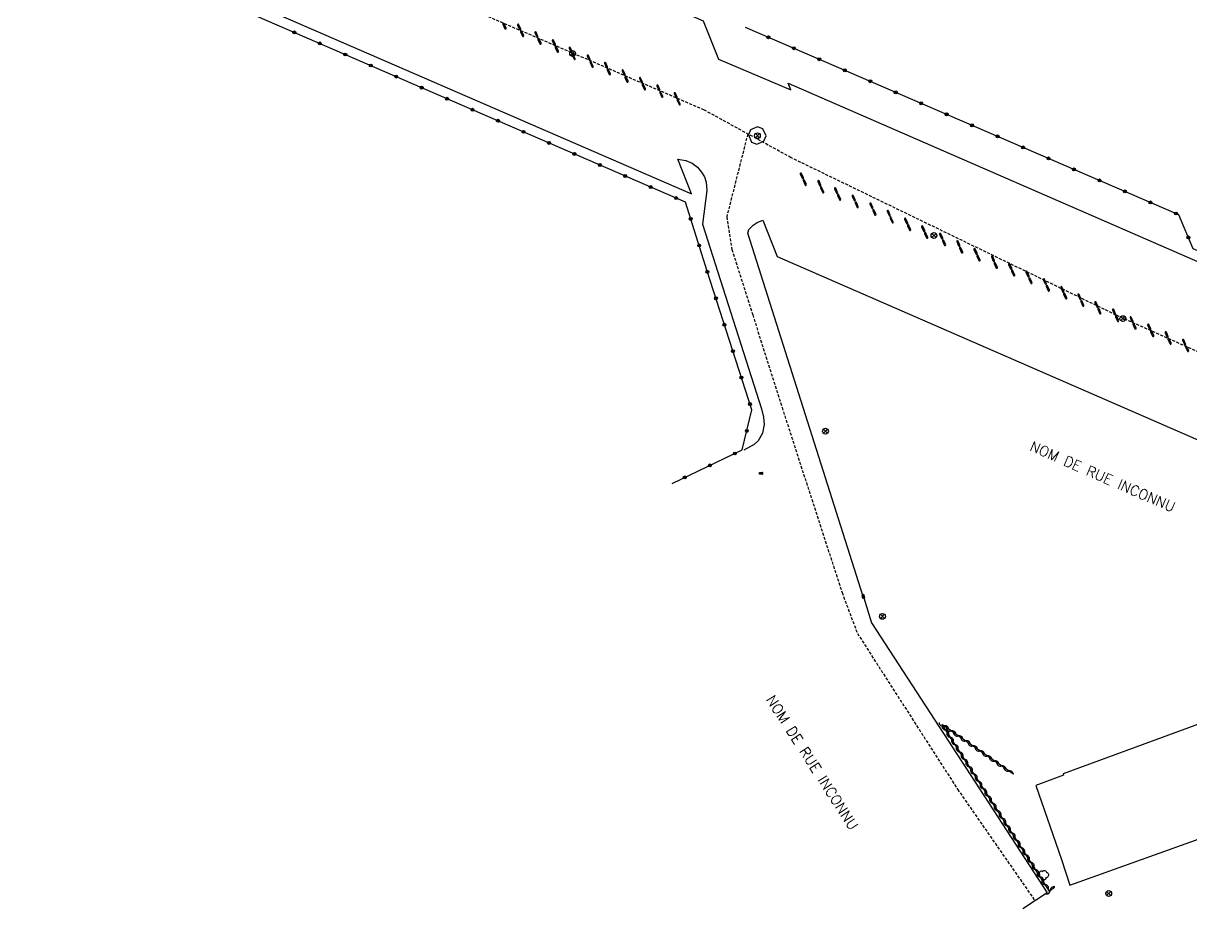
# Model space of a CAD drawing. Header units: millimetres. Extents: x 79999 to 81000, y 145000 to 146000.
# Drawn here: x 80201.1 to 80400.9, y 145370.7 to 145523.8 of the extents above; entities that cross this region are included whole.
import ezdxf
from ezdxf.enums import TextEntityAlignment as Align

# ---------------------------------------------------------------- set-up
doc = ezdxf.new("R2010")
doc.units = ezdxf.units.MM
doc.linetypes.add('DASHED', pattern=[0.75, 0.5, -0.25])
doc.layers.get('0').update_dxf_attribs({"linetype": 'CONTINUOUS'})
for name, color, linetype in [('W0001', 6, 'DASHED'), ('W0008', 7, 'CONTINUOUS'), ('W0100', 7, 'CONTINUOUS'), ('W0105', 7, 'CONTINUOUS'), ('W0300', 7, 'CONTINUOUS'), ('W0310', 3, 'CONTINUOUS'), ('W0322', 7, 'CONTINUOUS'), ('W0400', 7, 'CONTINUOUS'), ('W0469', 7, 'CONTINUOUS'), ('W0989', 7, 'CONTINUOUS')]:
    doc.layers.add(name, color=color, linetype=linetype)
doc.styles.get("Standard").update_dxf_attribs({"font": 'romans.shx', "width": 0.85})

# ---------------------------------------------------------------- blocks, each defined once
blk = doc.blocks.new('T469')
at = {"color": 0, "linetype": 'Continuous', "flags": 128}
for points in [[(-0.35, 0.35), (0.35, -0.35)], [(-0.35, -0.35), (0.35, 0.35)]]:
    blk.add_lwpolyline(points, dxfattribs=at)
at = {"color": 0, "linetype": 'Continuous'}
blk.add_circle((0, 0), 0.5, dxfattribs=at)
blk = doc.blocks.new('T400')
for p, q in [((-0.15, 0.3), (0.15, 0.3)), ((-0.15, -0.25), (-0.15, 0.3)), ((-0.15, 0.15), (0.15, 0.15)), ((-0.15, 0), (0.15, 0)), ((0.15, 0.3), (0.15, -0.25)), ((-0.15, -0.15), (0.15, -0.15)), ((-0.15, -0.25), (-0.15, -0.3)), ((-0.15, -0.3), (0.15, -0.3)), ((0.15, -0.3), (0.15, -0.25))]:
    blk.add_line(p, q)
blk = doc.blocks.new('T300')
for p, q in [((-0.8, 0.51), (-0.86, 0.34)), ((-0.86, 0.34), (-0.86, 0.17)), ((-0.86, 0.17), (-0.74, 0.06)), ((-0.69, 0.63), (-0.8, 0.51)), ((-0.8, -0.06), (-0.74, 0.06)), ((-0.74, 0.06), (-0.69, 0.11)), ((-0.57, 0.69), (-0.69, 0.63)), ((-0.46, 0.69), (-0.57, 0.69)), ((-0.29, 0.63), (-0.46, 0.69)), ((-0.29, 0.63), (-0.17, 0.74)), ((-0.23, 0.57), (-0.29, 0.63)), ((-0.17, 0.74), (-0.06, 0.8)), ((-0.06, 0.8), (0.06, 0.8)), ((0.06, 0.8), (0.23, 0.74)), ((0.23, 0.74), (0.34, 0.63)), ((0.34, 0.63), (0.4, 0.51)), ((0.46, 0.46), (0.34, 0.46)), ((0.4, 0.51), (0.4, 0.46)), ((0.57, 0.4), (0.46, 0.46)), ((0.57, 0.4), (0.69, 0.29)), ((0.69, 0.29), (0.74, 0.17)), ((0.74, 0.06), (0.69, -0.17)), ((0.74, 0.17), (0.74, 0.06)), ((-0.8, -0.17), (-0.8, -0.06)), ((-0.8, -0.23), (-0.8, -0.17)), ((-0.74, -0.34), (-0.8, -0.23)), ((-0.69, -0.4), (-0.74, -0.34)), ((-0.51, -0.46), (-0.69, -0.4)), ((-0.4, -0.46), (-0.51, -0.46)), ((-0.4, -0.46), (-0.34, -0.46)), ((-0.34, -0.46), (-0.34, -0.4)), ((-0.34, -0.51), (-0.34, -0.46)), ((-0.29, -0.63), (-0.34, -0.51)), ((-0.17, -0.74), (-0.29, -0.63)), ((-0.06, -0.8), (-0.17, -0.74)), ((0.06, -0.8), (-0.06, -0.8)), ((0.17, -0.74), (0.06, -0.8)), ((0.23, -0.69), (0.17, -0.74)), ((0.29, -0.46), (0.23, -0.46)), ((0.29, -0.63), (0.23, -0.69)), ((0.46, -0.4), (0.29, -0.46)), ((0.34, -0.51), (0.29, -0.63)), ((0.34, -0.51), (0.34, -0.46)), ((0.57, -0.34), (0.46, -0.4)), ((0.63, -0.29), (0.57, -0.34)), ((0.69, -0.17), (0.63, -0.29))]:
    blk.add_line(p, q)
blk = doc.blocks.new('t322o')
at = {"color": 0, "linetype": 'Continuous'}
for radius in [0.25, 0.15]:
    blk.add_circle((0, 0), radius, dxfattribs=at)
blk = doc.blocks.new('t310o')
at = {"color": 0, "linetype": 'Continuous'}
for centre, start, end in [((-0.5, 0.38), 216.8699, 323.1304), ((0.5, -0.37), 36.8699, 143.1303)]:
    blk.add_arc(centre, 0.625, start, end, dxfattribs=at)

msp = doc.modelspace()

# ---------------------------------------------------------------- linework, layer by layer
at = {"layer": 'W0001'}
for points in [[(80583.26, 145392.92), (80583.26, 145392.92), (80583.26, 145392.92), (80583.26, 145392.92), (80583.26, 145392.92), (80569.83, 145400.56), (80559.01, 145407.58), (80540.13, 145413.67), (80489.31, 145428.45), (80388.2, 145473.86), (80332.56, 145500.79), (80317.7, 145508.95), (80228.7, 145547.39), (80105.22, 145601.15), (80084.51, 145612.85), (80072.71, 145606.87), (80066.25, 145594.92), (80062.64, 145587.03), (80059.51, 145579.07), (80054.44, 145574.09), (80043.87, 145567.11), (80034.71, 145563.96)], [(80325.13, 145504.87), (80321.53, 145490.68), (80322.42, 145485.09), (80325.98, 145473.9), (80331, 145458.04), (80341.27, 145426.38), (80343.9, 145419.38), (80361.05, 145392.71), (80374.3, 145373.62)]]:
    msp.add_lwpolyline(points, dxfattribs=at)
at = {"layer": 'W0008'}
for points in [[(80029.34, 145576.03), (80040.72, 145573.89), (80041.07, 145572.8), (80043.05, 145573.25), (80047.5, 145575.52), (80050.85, 145577.73), (80054.11, 145580.04), (80054.93, 145581.37), (80055.68, 145582.84), (80057.29, 145586.28), (80066.24, 145605.66), (80076.41, 145629.01), (80088.73, 145623.62), (80234.33, 145560.3), (80317.49, 145524.21), (80320.11, 145517.65), (80332.51, 145512.42), (80332.06, 145513.56), (80487.15, 145446.02), (80491.39, 145435.34), (80529.94, 145423.19)], [(80087.42, 145593.57), (80215.81, 145537.88), (80315.53, 145494.61), (80313.19, 145500.54), (80314.55, 145500.32), (80315.59, 145499.86), (80316.55, 145499.18), (80317.24, 145498.34), (80317.71, 145497.54), (80318.03, 145496.58), (80318.11, 145495.2), (80317.4, 145489.41), (80327.47, 145457.82), (80327.85, 145456.39), (80327.97, 145455.11), (80327.65, 145453.63), (80326.92, 145452.33), (80326.24, 145451.7), (80324.46, 145450.74)], [(80344.91, 145425.7), (80325.17, 145487.9), (80325.34, 145488.5), (80326.06, 145489.26), (80326.74, 145489.71), (80327.74, 145490.09), (80330.16, 145483.88), (80476.02, 145420.35), (80481.62, 145421.12), (80482.43, 145423.03), (80527.72, 145409.22)], [(80344.99, 145425.45), (80346.33, 145421.22), (80376.38, 145375), (80372.23, 145372.24)]]:
    msp.add_lwpolyline(points, dxfattribs=at)
at = {"layer": 'W0100'}
msp.add_lwpolyline([(80547.09, 145393.2), (80424.22, 145414.89), (80421.67, 145400.43), (80403.65, 145403.45), (80403.38, 145404.23), (80379.1, 145395.35), (80379.18, 145395.12), (80374.45, 145393.36), (80378.85, 145380.7)], dxfattribs=at)
at = {"layer": 'W0100', "flags": 128}
msp.add_lwpolyline([(80378.85, 145380.7), (80380.29, 145376.28), (80404, 145384.82), (80411.34, 145383.53), (80418.54, 145382.27), (80424.97, 145381.23), (80443.12, 145378), (80473.33, 145372.71), (80497.58, 145368.45), (80546.38, 145359.94), (80552.07, 145392.39), (80547.15, 145393.25)], dxfattribs=at)
at = {"layer": 'W0105'}
for points in [[(80283.42, 145523.71), (80283.38, 145523.76), (80283.32, 145523.77), (80283.26, 145523.75), (80283.21, 145523.68), (80283.21, 145523.62), (80283.56, 145522.86), (80283.61, 145522.82), (80283.66, 145522.81), (80283.72, 145522.82), (80283.76, 145522.86), (80283.76, 145522.95), (80283.42, 145523.69)], [(80286.07, 145522.73), (80286.1, 145522.69), (80286.17, 145522.67), (80286.22, 145522.69), (80286.26, 145522.74), (80286.27, 145522.79), (80286.26, 145522.85), (80285.95, 145523.56), (80285.89, 145523.62), (80285.81, 145523.62), (80285.74, 145523.58), (80285.73, 145523.48), (80286.05, 145522.75)], [(80286.44, 145522.42), (80286.4, 145522.47), (80286.34, 145522.49), (80286.28, 145522.47), (80286.23, 145522.4), (80286.23, 145522.34), (80286.58, 145521.57), (80286.62, 145521.53), (80286.68, 145521.52), (80286.74, 145521.54), (80286.77, 145521.57), (80286.78, 145521.66), (80286.44, 145522.4)], [(80289.03, 145521.44), (80289.07, 145521.4), (80289.13, 145521.38), (80289.18, 145521.4), (80289.22, 145521.45), (80289.23, 145521.5), (80289.22, 145521.56), (80288.91, 145522.27), (80288.85, 145522.33), (80288.77, 145522.33), (80288.7, 145522.29), (80288.69, 145522.19), (80289.01, 145521.46)], [(80289.4, 145521.13), (80289.36, 145521.18), (80289.3, 145521.2), (80289.24, 145521.18), (80289.19, 145521.11), (80289.19, 145521.05), (80289.54, 145520.28), (80289.59, 145520.24), (80289.64, 145520.23), (80289.7, 145520.25), (80289.74, 145520.28), (80289.74, 145520.37), (80289.4, 145521.11)], [(80292.01, 145520.06), (80292.04, 145520.02), (80292.11, 145520.01), (80292.16, 145520.02), (80292.2, 145520.08), (80292.21, 145520.12), (80292.2, 145520.18), (80291.89, 145520.89), (80291.82, 145520.95), (80291.75, 145520.96), (80291.67, 145520.92), (80291.67, 145520.81), (80291.99, 145520.09)], [(80292.38, 145519.76), (80292.34, 145519.81), (80292.28, 145519.82), (80292.22, 145519.8), (80292.17, 145519.73), (80292.17, 145519.67), (80292.51, 145518.9), (80292.56, 145518.87), (80292.62, 145518.85), (80292.68, 145518.87), (80292.71, 145518.91), (80292.72, 145519), (80292.38, 145519.74)], [(80294.9, 145518.79), (80294.93, 145518.75), (80295, 145518.73), (80295.05, 145518.75), (80295.09, 145518.8), (80295.1, 145518.85), (80295.09, 145518.91), (80294.78, 145519.62), (80294.72, 145519.68), (80294.64, 145519.69), (80294.57, 145519.64), (80294.56, 145519.54), (80294.88, 145518.82)], [(80295.27, 145518.48), (80295.23, 145518.54), (80295.17, 145518.55), (80295.11, 145518.53), (80295.06, 145518.46), (80295.06, 145518.4), (80295.41, 145517.63), (80295.46, 145517.6), (80295.51, 145517.58), (80295.57, 145517.6), (80295.6, 145517.64), (80295.61, 145517.73), (80295.27, 145518.47)], [(80297.97, 145517.46), (80298.01, 145517.42), (80298.07, 145517.41), (80298.13, 145517.42), (80298.17, 145517.48), (80298.17, 145517.52), (80298.16, 145517.59), (80297.86, 145518.29), (80297.79, 145518.35), (80297.71, 145518.36), (80297.64, 145518.32), (80297.63, 145518.21), (80297.96, 145517.49)], [(80298.34, 145517.16), (80298.3, 145517.21), (80298.24, 145517.22), (80298.18, 145517.2), (80298.13, 145517.13), (80298.13, 145517.08), (80298.48, 145516.31), (80298.53, 145516.27), (80298.58, 145516.26), (80298.65, 145516.27), (80298.68, 145516.31), (80298.68, 145516.4), (80298.35, 145517.14)], [(80300.93, 145516.21), (80300.96, 145516.17), (80301.03, 145516.16), (80301.08, 145516.17), (80301.12, 145516.23), (80301.13, 145516.27), (80301.12, 145516.33), (80300.81, 145517.04), (80300.74, 145517.1), (80300.67, 145517.11), (80300.59, 145517.07), (80300.59, 145516.96), (80300.91, 145516.24)], [(80301.3, 145515.91), (80301.26, 145515.96), (80301.2, 145515.97), (80301.14, 145515.95), (80301.09, 145515.88), (80301.09, 145515.82), (80301.43, 145515.06), (80301.48, 145515.02), (80301.54, 145515.01), (80301.6, 145515.02), (80301.63, 145515.06), (80301.64, 145515.15), (80301.3, 145515.89)], [(80303.95, 145514.93), (80303.99, 145514.89), (80304.05, 145514.88), (80304.1, 145514.89), (80304.14, 145514.95), (80304.15, 145514.99), (80304.14, 145515.05), (80303.83, 145515.76), (80303.77, 145515.82), (80303.69, 145515.83), (80303.62, 145515.79), (80303.61, 145515.68), (80303.93, 145514.96)], [(80304.32, 145514.63), (80304.28, 145514.68), (80304.22, 145514.69), (80304.16, 145514.67), (80304.11, 145514.6), (80304.11, 145514.54), (80304.46, 145513.77), (80304.51, 145513.74), (80304.56, 145513.73), (80304.62, 145513.74), (80304.65, 145513.78), (80304.66, 145513.87), (80304.32, 145514.61)], [(80306.92, 145513.62), (80306.95, 145513.58), (80307.02, 145513.57), (80307.07, 145513.58), (80307.11, 145513.64), (80307.12, 145513.68), (80307.11, 145513.75), (80306.8, 145514.45), (80306.74, 145514.51), (80306.66, 145514.52), (80306.58, 145514.48), (80306.58, 145514.38), (80306.9, 145513.65)], [(80307.29, 145513.32), (80307.25, 145513.37), (80307.19, 145513.38), (80307.13, 145513.36), (80307.08, 145513.29), (80307.08, 145513.23), (80307.43, 145512.47), (80307.47, 145512.43), (80307.53, 145512.42), (80307.59, 145512.43), (80307.62, 145512.47), (80307.63, 145512.56), (80307.29, 145513.3)], [(80309.9, 145512.33), (80309.94, 145512.29), (80310, 145512.27), (80310.06, 145512.29), (80310.1, 145512.34), (80310.1, 145512.39), (80310.09, 145512.45), (80309.79, 145513.15), (80309.72, 145513.21), (80309.64, 145513.22), (80309.57, 145513.18), (80309.56, 145513.08), (80309.89, 145512.35)], [(80310.27, 145512.02), (80310.23, 145512.07), (80310.17, 145512.08), (80310.12, 145512.07), (80310.06, 145511.99), (80310.07, 145511.94), (80310.41, 145511.17), (80310.46, 145511.13), (80310.51, 145511.12), (80310.57, 145511.13), (80310.61, 145511.17), (80310.62, 145511.26), (80310.28, 145512)], [(80312.86, 145511.03), (80312.9, 145510.99), (80312.96, 145510.97), (80313.02, 145510.99), (80313.06, 145511.04), (80313.07, 145511.09), (80313.06, 145511.15), (80312.75, 145511.86), (80312.68, 145511.92), (80312.6, 145511.92), (80312.53, 145511.88), (80312.52, 145511.78), (80312.85, 145511.05)], [(80313.24, 145510.72), (80313.19, 145510.77), (80313.13, 145510.79), (80313.08, 145510.77), (80313.02, 145510.7), (80313.03, 145510.64), (80313.37, 145509.87), (80313.42, 145509.83), (80313.47, 145509.82), (80313.54, 145509.84), (80313.57, 145509.87), (80313.58, 145509.96), (80313.24, 145510.7)], [(80326.69, 145503.1), (80327.88, 145503.64), (80328.26, 145504.52), (80327.71, 145505.76), (80326.81, 145506.09), (80325.59, 145505.55), (80325.24, 145504.68), (80325.78, 145503.47), (80326.67, 145503.1)], [(80334.45, 145497.26), (80334.49, 145497.22), (80334.55, 145497.2), (80334.61, 145497.22), (80334.65, 145497.27), (80334.65, 145497.32), (80334.65, 145497.38), (80334.34, 145498.09), (80334.27, 145498.15), (80334.19, 145498.16), (80334.12, 145498.11), (80334.11, 145498.01), (80334.44, 145497.29)], [(80334.82, 145496.95), (80334.78, 145497.01), (80334.72, 145497.02), (80334.67, 145497), (80334.61, 145496.93), (80334.62, 145496.87), (80334.96, 145496.1), (80335.01, 145496.06), (80335.06, 145496.05), (80335.13, 145496.07), (80335.16, 145496.1), (80335.17, 145496.19), (80334.83, 145496.94)], [(80337.45, 145495.98), (80337.48, 145495.95), (80337.55, 145495.93), (80337.6, 145495.95), (80337.64, 145496), (80337.65, 145496.05), (80337.64, 145496.11), (80337.33, 145496.81), (80337.27, 145496.87), (80337.19, 145496.88), (80337.12, 145496.84), (80337.11, 145496.74), (80337.43, 145496.01)], [(80337.82, 145495.68), (80337.78, 145495.73), (80337.72, 145495.74), (80337.66, 145495.73), (80337.61, 145495.65), (80337.61, 145495.6), (80337.96, 145494.83), (80338.01, 145494.79), (80338.06, 145494.78), (80338.12, 145494.79), (80338.15, 145494.83), (80338.16, 145494.92), (80337.82, 145495.66)], [(80340.32, 145494.73), (80340.36, 145494.69), (80340.43, 145494.67), (80340.48, 145494.69), (80340.52, 145494.74), (80340.53, 145494.79), (80340.52, 145494.85), (80340.21, 145495.56), (80340.14, 145495.61), (80340.06, 145495.62), (80339.99, 145495.58), (80339.99, 145495.48), (80340.31, 145494.75)], [(80340.7, 145494.42), (80340.65, 145494.47), (80340.6, 145494.48), (80340.54, 145494.47), (80340.49, 145494.39), (80340.49, 145494.34), (80340.83, 145493.57), (80340.88, 145493.53), (80340.93, 145493.52), (80341, 145493.54), (80341.03, 145493.57), (80341.04, 145493.66), (80340.7, 145494.4)], [(80343.35, 145493.46), (80343.38, 145493.42), (80343.45, 145493.4), (80343.5, 145493.42), (80343.54, 145493.47), (80343.55, 145493.52), (80343.54, 145493.58), (80343.23, 145494.29), (80343.17, 145494.35), (80343.09, 145494.36), (80343.01, 145494.31), (80343.01, 145494.21), (80343.33, 145493.48)], [(80343.72, 145493.15), (80343.68, 145493.2), (80343.62, 145493.22), (80343.56, 145493.2), (80343.51, 145493.13), (80343.51, 145493.07), (80343.85, 145492.3), (80343.9, 145492.26), (80343.96, 145492.25), (80344.02, 145492.27), (80344.05, 145492.3), (80344.06, 145492.39), (80343.72, 145493.14)], [(80346.37, 145492.13), (80346.41, 145492.1), (80346.48, 145492.08), (80346.53, 145492.09), (80346.57, 145492.15), (80346.58, 145492.2), (80346.57, 145492.26), (80346.26, 145492.96), (80346.19, 145493.02), (80346.11, 145493.03), (80346.04, 145492.99), (80346.03, 145492.89), (80346.36, 145492.16)], [(80346.75, 145491.83), (80346.7, 145491.88), (80346.64, 145491.89), (80346.59, 145491.87), (80346.53, 145491.8), (80346.54, 145491.74), (80346.88, 145490.98), (80346.93, 145490.94), (80346.98, 145490.93), (80347.05, 145490.94), (80347.08, 145490.98), (80347.09, 145491.07), (80346.75, 145491.81)], [(80349.33, 145490.85), (80349.37, 145490.82), (80349.43, 145490.8), (80349.49, 145490.81), (80349.52, 145490.87), (80349.53, 145490.92), (80349.52, 145490.98), (80349.21, 145491.68), (80349.15, 145491.74), (80349.07, 145491.75), (80349, 145491.71), (80348.99, 145491.61), (80349.32, 145490.88)], [(80349.7, 145490.55), (80349.66, 145490.6), (80349.6, 145490.61), (80349.54, 145490.59), (80349.49, 145490.52), (80349.49, 145490.46), (80349.84, 145489.7), (80349.89, 145489.66), (80349.94, 145489.65), (80350, 145489.66), (80350.04, 145489.7), (80350.04, 145489.79), (80349.7, 145490.53)], [(80352.32, 145489.53), (80352.35, 145489.49), (80352.42, 145489.48), (80352.47, 145489.49), (80352.51, 145489.54), (80352.52, 145489.59), (80352.51, 145489.65), (80352.2, 145490.36), (80352.13, 145490.42), (80352.06, 145490.43), (80351.98, 145490.38), (80351.98, 145490.28), (80352.3, 145489.56)], [(80352.69, 145489.23), (80352.65, 145489.28), (80352.59, 145489.29), (80352.53, 145489.27), (80352.48, 145489.2), (80352.48, 145489.14), (80352.82, 145488.37), (80352.87, 145488.33), (80352.93, 145488.32), (80352.99, 145488.34), (80353.02, 145488.38), (80353.03, 145488.46), (80352.69, 145489.21)], [(80355.24, 145488.23), (80355.27, 145488.19), (80355.34, 145488.17), (80355.39, 145488.19), (80355.43, 145488.24), (80355.44, 145488.29), (80355.43, 145488.35), (80355.12, 145489.06), (80355.05, 145489.12), (80354.97, 145489.12), (80354.9, 145489.08), (80354.9, 145488.98), (80355.22, 145488.25)], [(80355.61, 145487.92), (80355.57, 145487.97), (80355.51, 145487.99), (80355.45, 145487.97), (80355.4, 145487.9), (80355.4, 145487.84), (80355.74, 145487.07), (80355.79, 145487.03), (80355.85, 145487.02), (80355.91, 145487.04), (80355.94, 145487.07), (80355.95, 145487.16), (80355.61, 145487.9)], [(80358.31, 145486.95), (80358.34, 145486.91), (80358.41, 145486.89), (80358.46, 145486.9), (80358.5, 145486.96), (80358.51, 145487.01), (80358.5, 145487.07), (80358.19, 145487.77), (80358.13, 145487.83), (80358.05, 145487.84), (80357.98, 145487.8), (80357.97, 145487.7), (80358.29, 145486.97)], [(80358.68, 145486.64), (80358.64, 145486.69), (80358.58, 145486.7), (80358.52, 145486.68), (80358.47, 145486.61), (80358.47, 145486.56), (80358.82, 145485.79), (80358.87, 145485.75), (80358.92, 145485.74), (80358.98, 145485.75), (80359.01, 145485.79), (80359.02, 145485.88), (80358.68, 145486.62)], [(80361.24, 145485.69), (80361.28, 145485.65), (80361.34, 145485.64), (80361.4, 145485.65), (80361.43, 145485.7), (80361.44, 145485.75), (80361.43, 145485.81), (80361.13, 145486.52), (80361.06, 145486.58), (80360.98, 145486.59), (80360.91, 145486.54), (80360.9, 145486.44), (80361.23, 145485.72)], [(80361.61, 145485.39), (80361.57, 145485.44), (80361.51, 145485.45), (80361.46, 145485.43), (80361.4, 145485.36), (80361.4, 145485.3), (80361.75, 145484.53), (80361.8, 145484.49), (80361.85, 145484.48), (80361.92, 145484.5), (80361.95, 145484.54), (80361.96, 145484.62), (80361.62, 145485.37)], [(80364.19, 145484.34), (80364.22, 145484.3), (80364.29, 145484.29), (80364.34, 145484.3), (80364.38, 145484.35), (80364.39, 145484.4), (80364.38, 145484.46), (80364.07, 145485.17), (80364.01, 145485.23), (80363.93, 145485.24), (80363.85, 145485.19), (80363.85, 145485.09), (80364.17, 145484.37)], [(80364.56, 145484.04), (80364.52, 145484.09), (80364.46, 145484.1), (80364.4, 145484.08), (80364.35, 145484.01), (80364.35, 145483.95), (80364.7, 145483.18), (80364.74, 145483.14), (80364.8, 145483.13), (80364.86, 145483.15), (80364.89, 145483.18), (80364.9, 145483.27), (80364.56, 145484.02)], [(80367.18, 145483.06), (80367.21, 145483.02), (80367.28, 145483.01), (80367.33, 145483.02), (80367.37, 145483.08), (80367.38, 145483.12), (80367.37, 145483.18), (80367.06, 145483.89), (80366.99, 145483.95), (80366.92, 145483.96), (80366.84, 145483.92), (80366.84, 145483.81), (80367.16, 145483.09)], [(80367.55, 145482.76), (80367.51, 145482.81), (80367.45, 145482.82), (80367.39, 145482.8), (80367.34, 145482.73), (80367.34, 145482.67), (80367.68, 145481.9), (80367.73, 145481.87), (80367.79, 145481.86), (80367.85, 145481.87), (80367.88, 145481.91), (80367.89, 145482), (80367.55, 145482.74)], [(80370.12, 145481.78), (80370.16, 145481.74), (80370.22, 145481.72), (80370.28, 145481.74), (80370.32, 145481.79), (80370.32, 145481.84), (80370.32, 145481.9), (80370.01, 145482.61), (80369.94, 145482.67), (80369.86, 145482.67), (80369.79, 145482.63), (80369.78, 145482.53), (80370.11, 145481.8)], [(80370.49, 145481.47), (80370.45, 145481.52), (80370.39, 145481.54), (80370.34, 145481.52), (80370.28, 145481.45), (80370.29, 145481.39), (80370.63, 145480.62), (80370.68, 145480.58), (80370.73, 145480.57), (80370.8, 145480.59), (80370.83, 145480.62), (80370.84, 145480.71), (80370.5, 145481.45)], [(80373.09, 145480.46), (80373.12, 145480.42), (80373.19, 145480.4), (80373.24, 145480.42), (80373.28, 145480.47), (80373.29, 145480.52), (80373.28, 145480.58), (80372.97, 145481.29), (80372.91, 145481.35), (80372.83, 145481.36), (80372.76, 145481.31), (80372.75, 145481.21), (80373.07, 145480.48)], [(80373.46, 145480.15), (80373.42, 145480.2), (80373.36, 145480.22), (80373.3, 145480.2), (80373.25, 145480.13), (80373.25, 145480.07), (80373.6, 145479.3), (80373.65, 145479.26), (80373.7, 145479.25), (80373.76, 145479.27), (80373.79, 145479.3), (80373.8, 145479.39), (80373.46, 145480.14)], [(80376.05, 145479.18), (80376.09, 145479.14), (80376.15, 145479.12), (80376.21, 145479.14), (80376.24, 145479.19), (80376.25, 145479.24), (80376.24, 145479.3), (80375.94, 145480.01), (80375.87, 145480.07), (80375.79, 145480.08), (80375.72, 145480.03), (80375.71, 145479.93), (80376.04, 145479.2)], [(80376.42, 145478.87), (80376.38, 145478.92), (80376.32, 145478.94), (80376.26, 145478.92), (80376.21, 145478.85), (80376.21, 145478.79), (80376.56, 145478.02), (80376.61, 145477.98), (80376.66, 145477.97), (80376.73, 145477.99), (80376.76, 145478.02), (80376.76, 145478.11), (80376.43, 145478.86)], [(80379.03, 145477.85), (80379.06, 145477.81), (80379.13, 145477.8), (80379.18, 145477.81), (80379.22, 145477.87), (80379.23, 145477.91), (80379.22, 145477.98), (80378.91, 145478.68), (80378.85, 145478.74), (80378.77, 145478.75), (80378.7, 145478.71), (80378.69, 145478.6), (80379.01, 145477.88)], [(80379.4, 145477.55), (80379.36, 145477.6), (80379.3, 145477.61), (80379.24, 145477.59), (80379.19, 145477.52), (80379.19, 145477.46), (80379.54, 145476.7), (80379.59, 145476.66), (80379.64, 145476.65), (80379.7, 145476.66), (80379.73, 145476.7), (80379.74, 145476.79), (80379.4, 145477.53)], [(80381.98, 145476.56), (80382.01, 145476.52), (80382.08, 145476.51), (80382.13, 145476.52), (80382.17, 145476.58), (80382.18, 145476.62), (80382.17, 145476.69), (80381.86, 145477.39), (80381.79, 145477.45), (80381.71, 145477.46), (80381.64, 145477.42), (80381.64, 145477.32), (80381.96, 145476.59)], [(80382.35, 145476.26), (80382.31, 145476.31), (80382.25, 145476.32), (80382.19, 145476.3), (80382.14, 145476.23), (80382.14, 145476.17), (80382.48, 145475.41), (80382.53, 145475.37), (80382.59, 145475.36), (80382.65, 145475.37), (80382.68, 145475.41), (80382.69, 145475.5), (80382.35, 145476.24)], [(80384.88, 145475.24), (80384.92, 145475.2), (80384.98, 145475.19), (80385.04, 145475.2), (80385.08, 145475.26), (80385.09, 145475.3), (80385.07, 145475.36), (80384.77, 145476.07), (80384.7, 145476.13), (80384.62, 145476.14), (80384.55, 145476.1), (80384.54, 145475.99), (80384.87, 145475.27)], [(80385.26, 145474.94), (80385.21, 145474.99), (80385.15, 145475), (80385.1, 145474.98), (80385.04, 145474.91), (80385.05, 145474.85), (80385.39, 145474.08), (80385.44, 145474.05), (80385.49, 145474.03), (80385.56, 145474.05), (80385.59, 145474.09), (80385.6, 145474.18), (80385.26, 145474.92)], [(80387.92, 145473.97), (80387.95, 145473.93), (80388.02, 145473.92), (80388.07, 145473.93), (80388.11, 145473.98), (80388.12, 145474.03), (80388.11, 145474.09), (80387.8, 145474.8), (80387.73, 145474.86), (80387.65, 145474.87), (80387.58, 145474.83), (80387.58, 145474.72), (80387.9, 145474)], [(80388.29, 145473.67), (80388.25, 145473.72), (80388.19, 145473.73), (80388.13, 145473.71), (80388.08, 145473.64), (80388.08, 145473.58), (80388.42, 145472.81), (80388.47, 145472.78), (80388.53, 145472.76), (80388.59, 145472.78), (80388.62, 145472.82), (80388.63, 145472.91), (80388.29, 145473.65)], [(80390.91, 145472.68), (80390.94, 145472.65), (80391.01, 145472.63), (80391.06, 145472.64), (80391.1, 145472.7), (80391.11, 145472.75), (80391.1, 145472.81), (80390.79, 145473.51), (80390.72, 145473.57), (80390.65, 145473.58), (80390.57, 145473.54), (80390.57, 145473.44), (80390.89, 145472.71)], [(80391.28, 145472.38), (80391.24, 145472.43), (80391.18, 145472.44), (80391.12, 145472.42), (80391.07, 145472.35), (80391.07, 145472.3), (80391.41, 145471.53), (80391.46, 145471.49), (80391.52, 145471.48), (80391.58, 145471.49), (80391.61, 145471.53), (80391.62, 145471.62), (80391.28, 145472.36)], [(80393.92, 145471.41), (80393.95, 145471.37), (80394.02, 145471.36), (80394.07, 145471.37), (80394.11, 145471.42), (80394.12, 145471.47), (80394.11, 145471.53), (80393.8, 145472.24), (80393.74, 145472.3), (80393.66, 145472.31), (80393.58, 145472.27), (80393.58, 145472.16), (80393.9, 145471.44)], [(80394.29, 145471.11), (80394.25, 145471.16), (80394.19, 145471.17), (80394.13, 145471.15), (80394.08, 145471.08), (80394.08, 145471.02), (80394.43, 145470.25), (80394.47, 145470.22), (80394.53, 145470.2), (80394.59, 145470.22), (80394.62, 145470.26), (80394.63, 145470.35), (80394.29, 145471.09)], [(80396.91, 145470.1), (80396.95, 145470.06), (80397.01, 145470.05), (80397.07, 145470.06), (80397.1, 145470.12), (80397.11, 145470.16), (80397.1, 145470.22), (80396.79, 145470.93), (80396.73, 145470.99), (80396.65, 145471), (80396.58, 145470.96), (80396.57, 145470.85), (80396.9, 145470.13)], [(80397.28, 145469.8), (80397.24, 145469.85), (80397.18, 145469.86), (80397.12, 145469.84), (80397.07, 145469.77), (80397.07, 145469.71), (80397.42, 145468.95), (80397.47, 145468.91), (80397.52, 145468.89), (80397.58, 145468.91), (80397.62, 145468.95), (80397.62, 145469.04), (80397.28, 145469.78)], [(80399.9, 145468.82), (80399.93, 145468.78), (80400, 145468.76), (80400.05, 145468.78), (80400.09, 145468.83), (80400.1, 145468.88), (80400.09, 145468.94), (80399.78, 145469.64), (80399.71, 145469.7), (80399.63, 145469.71), (80399.56, 145469.67), (80399.56, 145469.57), (80399.88, 145468.84)], [(80400.27, 145468.51), (80400.22, 145468.56), (80400.17, 145468.57), (80400.11, 145468.56), (80400.06, 145468.48), (80400.06, 145468.43), (80400.4, 145467.66), (80400.45, 145467.62), (80400.5, 145467.61), (80400.57, 145467.62), (80400.6, 145467.66), (80400.61, 145467.75), (80400.27, 145468.49)]]:
    msp.add_lwpolyline(points, dxfattribs=at)
at = {"layer": 'W0310'}
msp.add_lwpolyline([(80370.61, 145395.27), (80358.38, 145403.8), (80376.75, 145375.3), (80377.66, 145375.97)], dxfattribs=at)
at = {"layer": 'W0322'}
for points in [[(80312.21, 145445.06), (80324.2, 145450.79), (80325.82, 145457.64), (80318.19, 145481.37), (80314.47, 145493.19), (80216.27, 145535.8), (80088.15, 145591.41), (80074.27, 145597.49), (80068.24, 145584.58), (80068.94, 145578.04), (80068.71, 145577.53)], [(80488.75, 145447.28), (80401.4, 145485.18), (80398.91, 145491.04), (80324.75, 145523.1)]]:
    msp.add_lwpolyline(points, dxfattribs=at)

# ---------------------------------------------------------------- block references
at = {"layer": 'W0300'}
msp.add_blockref('T300', (80375.88, 145378.01), dxfattribs=at)
at = {"layer": 'W0310'}
for p, rotation in [((80358.71, 145403.56), 145.11766067364), ((80358.96, 145402.88), 302.8235878002127), ((80359.95, 145402.7), 145.11766067364), ((80359.78, 145401.62), 302.8235878002127), ((80361.18, 145401.84), 145.11766067364), ((80362.41, 145400.99), 145.11766067364), ((80360.59, 145400.36), 302.8235878002127), ((80361.4, 145399.1), 302.8235878002127), ((80363.64, 145400.13), 145.11766067364), ((80364.87, 145399.27), 145.11766067364), ((80362.22, 145397.84), 302.8235878002127), ((80363.03, 145396.58), 302.8235878002127), ((80366.1, 145398.41), 145.11766067364), ((80367.33, 145397.55), 145.11766067364), ((80363.84, 145395.32), 302.8235878002127), ((80368.56, 145396.7), 145.11766067364), ((80369.79, 145395.84), 145.11766067364), ((80364.65, 145394.06), 302.8235878002127), ((80365.47, 145392.8), 302.8235878002127), ((80366.28, 145391.54), 302.8235878002127), ((80367.1, 145390.28), 302.8235878002127), ((80367.91, 145389.02), 302.8235878002127), ((80368.72, 145387.76), 302.8235878002127), ((80369.53, 145386.5), 302.8235878002127), ((80370.35, 145385.24), 302.8235878002127), ((80371.16, 145383.98), 302.8235878002127), ((80371.97, 145382.71), 302.8235878002127), ((80372.79, 145381.45), 302.8235878002127), ((80373.6, 145380.19), 302.8235878002127), ((80374.41, 145378.93), 302.8235878002127), ((80375.23, 145377.67), 302.8235878002127), ((80376.04, 145376.41), 302.8235878002127), ((80376.9, 145375.41), 36.54418049498783)]:
    msp.add_blockref('t310o', p, dxfattribs=dict(at, rotation=rotation))
at = {"layer": 'W0322'}
for p, rotation in [((80247.52, 145522.24), 156.5455615510954), ((80328.66, 145521.41), 156.6222844519005), ((80251.88, 145520.35), 156.5455615510954), ((80333.02, 145519.52), 156.6222844519005), ((80256.24, 145518.45), 156.5455615510954), ((80337.38, 145517.64), 156.6222844519005), ((80260.59, 145516.57), 156.5455615510954), ((80341.74, 145515.75), 156.6222844519005), ((80264.95, 145514.67), 156.5455615510954), ((80346.1, 145513.87), 156.6222844519005), ((80269.31, 145512.78), 156.5455615510954), ((80350.46, 145511.98), 156.6222844519005), ((80273.67, 145510.89), 156.5455615510954), ((80354.82, 145510.1), 156.6222844519005), ((80278.02, 145509), 156.5455615510954), ((80282.38, 145507.11), 156.5455615510954), ((80359.18, 145508.21), 156.6222844519005), ((80286.74, 145505.22), 156.5455615510954), ((80363.54, 145506.33), 156.6222844519005), ((80291.1, 145503.33), 156.5455615510954), ((80367.9, 145504.45), 156.6222844519005), ((80295.45, 145501.44), 156.5455615510954), ((80372.26, 145502.56), 156.6222844519005), ((80299.81, 145499.55), 156.5455615510954), ((80376.62, 145500.68), 156.6222844519005), ((80304.17, 145497.66), 156.5455615510954), ((80380.98, 145498.79), 156.6222844519005), ((80308.53, 145495.77), 156.5455615510954), ((80385.34, 145496.91), 156.6222844519005), ((80312.88, 145493.88), 156.5455615510954), ((80389.7, 145495.02), 156.6222844519005), ((80394.06, 145493.14), 156.6222844519005), ((80398.42, 145491.25), 156.6222844519005), ((80315.38, 145490.31), 107.4961091458796), ((80400.56, 145487.16), 113.0392243218572), ((80316.81, 145485.78), 107.4961091458796), ((80318.23, 145481.25), 107.8178456746054), ((80319.69, 145476.73), 107.8178456746054), ((80321.14, 145472.2), 107.8178456746054), ((80322.6, 145467.68), 107.8178456746054), ((80324.05, 145463.16), 107.8178456746054), ((80325.5, 145458.64), 107.8178456746054), ((80324.97, 145454.04), 76.68399530137273), ((80322.92, 145450.18), 25.54685261836035), ((80318.64, 145448.13), 25.54685261836035), ((80314.35, 145446.08), 25.54685261836035)]:
    msp.add_blockref('t322o', p, dxfattribs=dict(at, rotation=rotation))
at = {"layer": 'W0400'}
for p, rotation in [((80327.42, 145446.8), 90), ((80344.91, 145425.7), 197.6032737598048)]:
    msp.add_blockref('T400', p, dxfattribs=dict(at, rotation=rotation))
at = {"layer": 'W0469'}
for p in [(80295.15, 145518.64), (80326.78, 145504.56), (80357.01, 145487.48), (80389.35, 145473.26), (80338.43, 145454), (80348.19, 145422.3), (80386.92, 145374.88)]:
    msp.add_blockref('T469', p, dxfattribs=at)

# ---------------------------------------------------------------- texts
at = {"layer": 'W0989'}
for rotation, p in [(336.4681, (80385.88, 145446.22)), (302.7425, (80336.16, 145397.29))]:
    msp.add_text('NOM DE RUE INCONNU', height=1.75, rotation=rotation, dxfattribs=at).set_placement(p, align=Align.MIDDLE)

doc.saveas('drawing.dxf')
